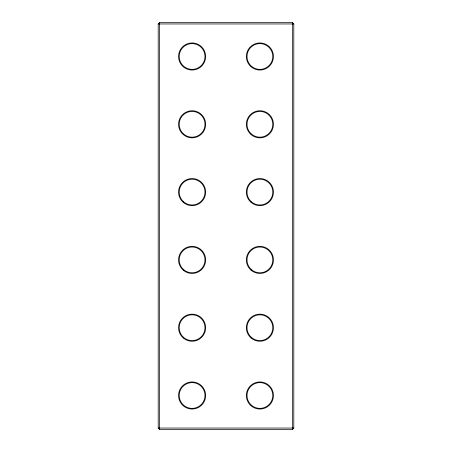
<?xml version="1.0" encoding="UTF-8"?>
<svg xmlns="http://www.w3.org/2000/svg" width="452" height="452" viewBox="0 0 452 452"><rect width="100%" height="100%" fill="white"/><g stroke="black" fill="none" stroke-linecap="round" stroke-linejoin="round"><path stroke-width="0.68" d="M158.2 23.956L159.556 22.6L292.444 22.6L293.8 23.956L293.8 428.044L292.444 429.4L159.556 429.4L158.2 428.044L158.2 23.956L293.8 23.956M158.2 428.044L293.8 428.044M292.444 22.6L292.444 429.4M159.556 22.6L159.556 429.4M183.738 405.303A12.882 12.882 0 0 0 204.767 397.839A12.882 12.882 0 0 0 187.789 383.358A12.882 12.882 0 0 0 183.738 405.303M183.303 405.817A13.56 13.56 0 0 0 205.434 397.963A13.56 13.56 0 0 0 187.563 382.72A13.56 13.56 0 0 0 183.303 405.817M183.303 338.017A13.56 13.56 0 0 0 205.434 330.163A13.56 13.56 0 0 0 187.563 314.92A13.56 13.56 0 0 0 183.303 338.017M183.738 337.503A12.882 12.882 0 0 0 204.767 330.039A12.882 12.882 0 0 0 187.789 315.558A12.882 12.882 0 0 0 183.738 337.503M183.738 269.703A12.882 12.882 0 0 0 204.767 262.239A12.882 12.882 0 0 0 187.789 247.758A12.882 12.882 0 0 0 183.738 269.703M183.303 270.217A13.56 13.56 0 0 0 205.434 262.363A13.56 13.56 0 0 0 187.563 247.12A13.56 13.56 0 0 0 183.303 270.217M183.738 201.903A12.882 12.882 0 0 0 204.767 194.439A12.882 12.882 0 0 0 187.789 179.958A12.882 12.882 0 0 0 183.738 201.903M183.303 202.417A13.56 13.56 0 0 0 205.434 194.563A13.56 13.56 0 0 0 187.563 179.32A13.56 13.56 0 0 0 183.303 202.417M183.303 66.817A13.56 13.56 0 0 0 205.434 58.963A13.56 13.56 0 0 0 187.563 43.72A13.56 13.56 0 0 0 183.303 66.817M183.738 66.303A12.882 12.882 0 0 0 204.767 58.839A12.882 12.882 0 0 0 187.789 44.358A12.882 12.882 0 0 0 183.738 66.303M183.738 134.103A12.882 12.882 0 0 0 204.767 126.639A12.882 12.882 0 0 0 187.789 112.158A12.882 12.882 0 0 0 183.738 134.103M183.303 134.617A13.56 13.56 0 0 0 205.434 126.763A13.56 13.56 0 0 0 187.563 111.52A13.56 13.56 0 0 0 183.303 134.617M251.538 66.303A12.882 12.882 0 0 0 272.567 58.839A12.882 12.882 0 0 0 255.589 44.358A12.882 12.882 0 0 0 251.538 66.303M251.103 66.817A13.56 13.56 0 0 0 273.234 58.963A13.56 13.56 0 0 0 255.363 43.72A13.56 13.56 0 0 0 251.103 66.817M251.103 134.617A13.56 13.56 0 0 0 273.234 126.763A13.56 13.56 0 0 0 255.363 111.52A13.56 13.56 0 0 0 251.103 134.617M251.538 201.903A12.882 12.882 0 0 0 272.567 194.439A12.882 12.882 0 0 0 255.589 179.958A12.882 12.882 0 0 0 251.538 201.903M251.103 202.417A13.56 13.56 0 0 0 273.234 194.563A13.56 13.56 0 0 0 255.363 179.32A13.56 13.56 0 0 0 251.103 202.417M251.538 134.103A12.882 12.882 0 0 0 272.567 126.639A12.882 12.882 0 0 0 255.589 112.158A12.882 12.882 0 0 0 251.538 134.103M251.538 269.703A12.882 12.882 0 0 0 272.567 262.239A12.882 12.882 0 0 0 255.589 247.758A12.882 12.882 0 0 0 251.538 269.703M251.103 270.217A13.56 13.56 0 0 0 273.234 262.363A13.56 13.56 0 0 0 255.363 247.12A13.56 13.56 0 0 0 251.103 270.217M251.538 405.303A12.882 12.882 0 0 0 272.567 397.839A12.882 12.882 0 0 0 255.589 383.358A12.882 12.882 0 0 0 251.538 405.303M251.103 405.817A13.56 13.56 0 0 0 273.234 397.963A13.56 13.56 0 0 0 255.363 382.72A13.56 13.56 0 0 0 251.103 405.817M251.103 338.017A13.56 13.56 0 0 0 273.234 330.163A13.56 13.56 0 0 0 255.363 314.92A13.56 13.56 0 0 0 251.103 338.017M251.538 337.503A12.882 12.882 0 0 0 272.567 330.039A12.882 12.882 0 0 0 255.589 315.558A12.882 12.882 0 0 0 251.538 337.503"/></g></svg>
